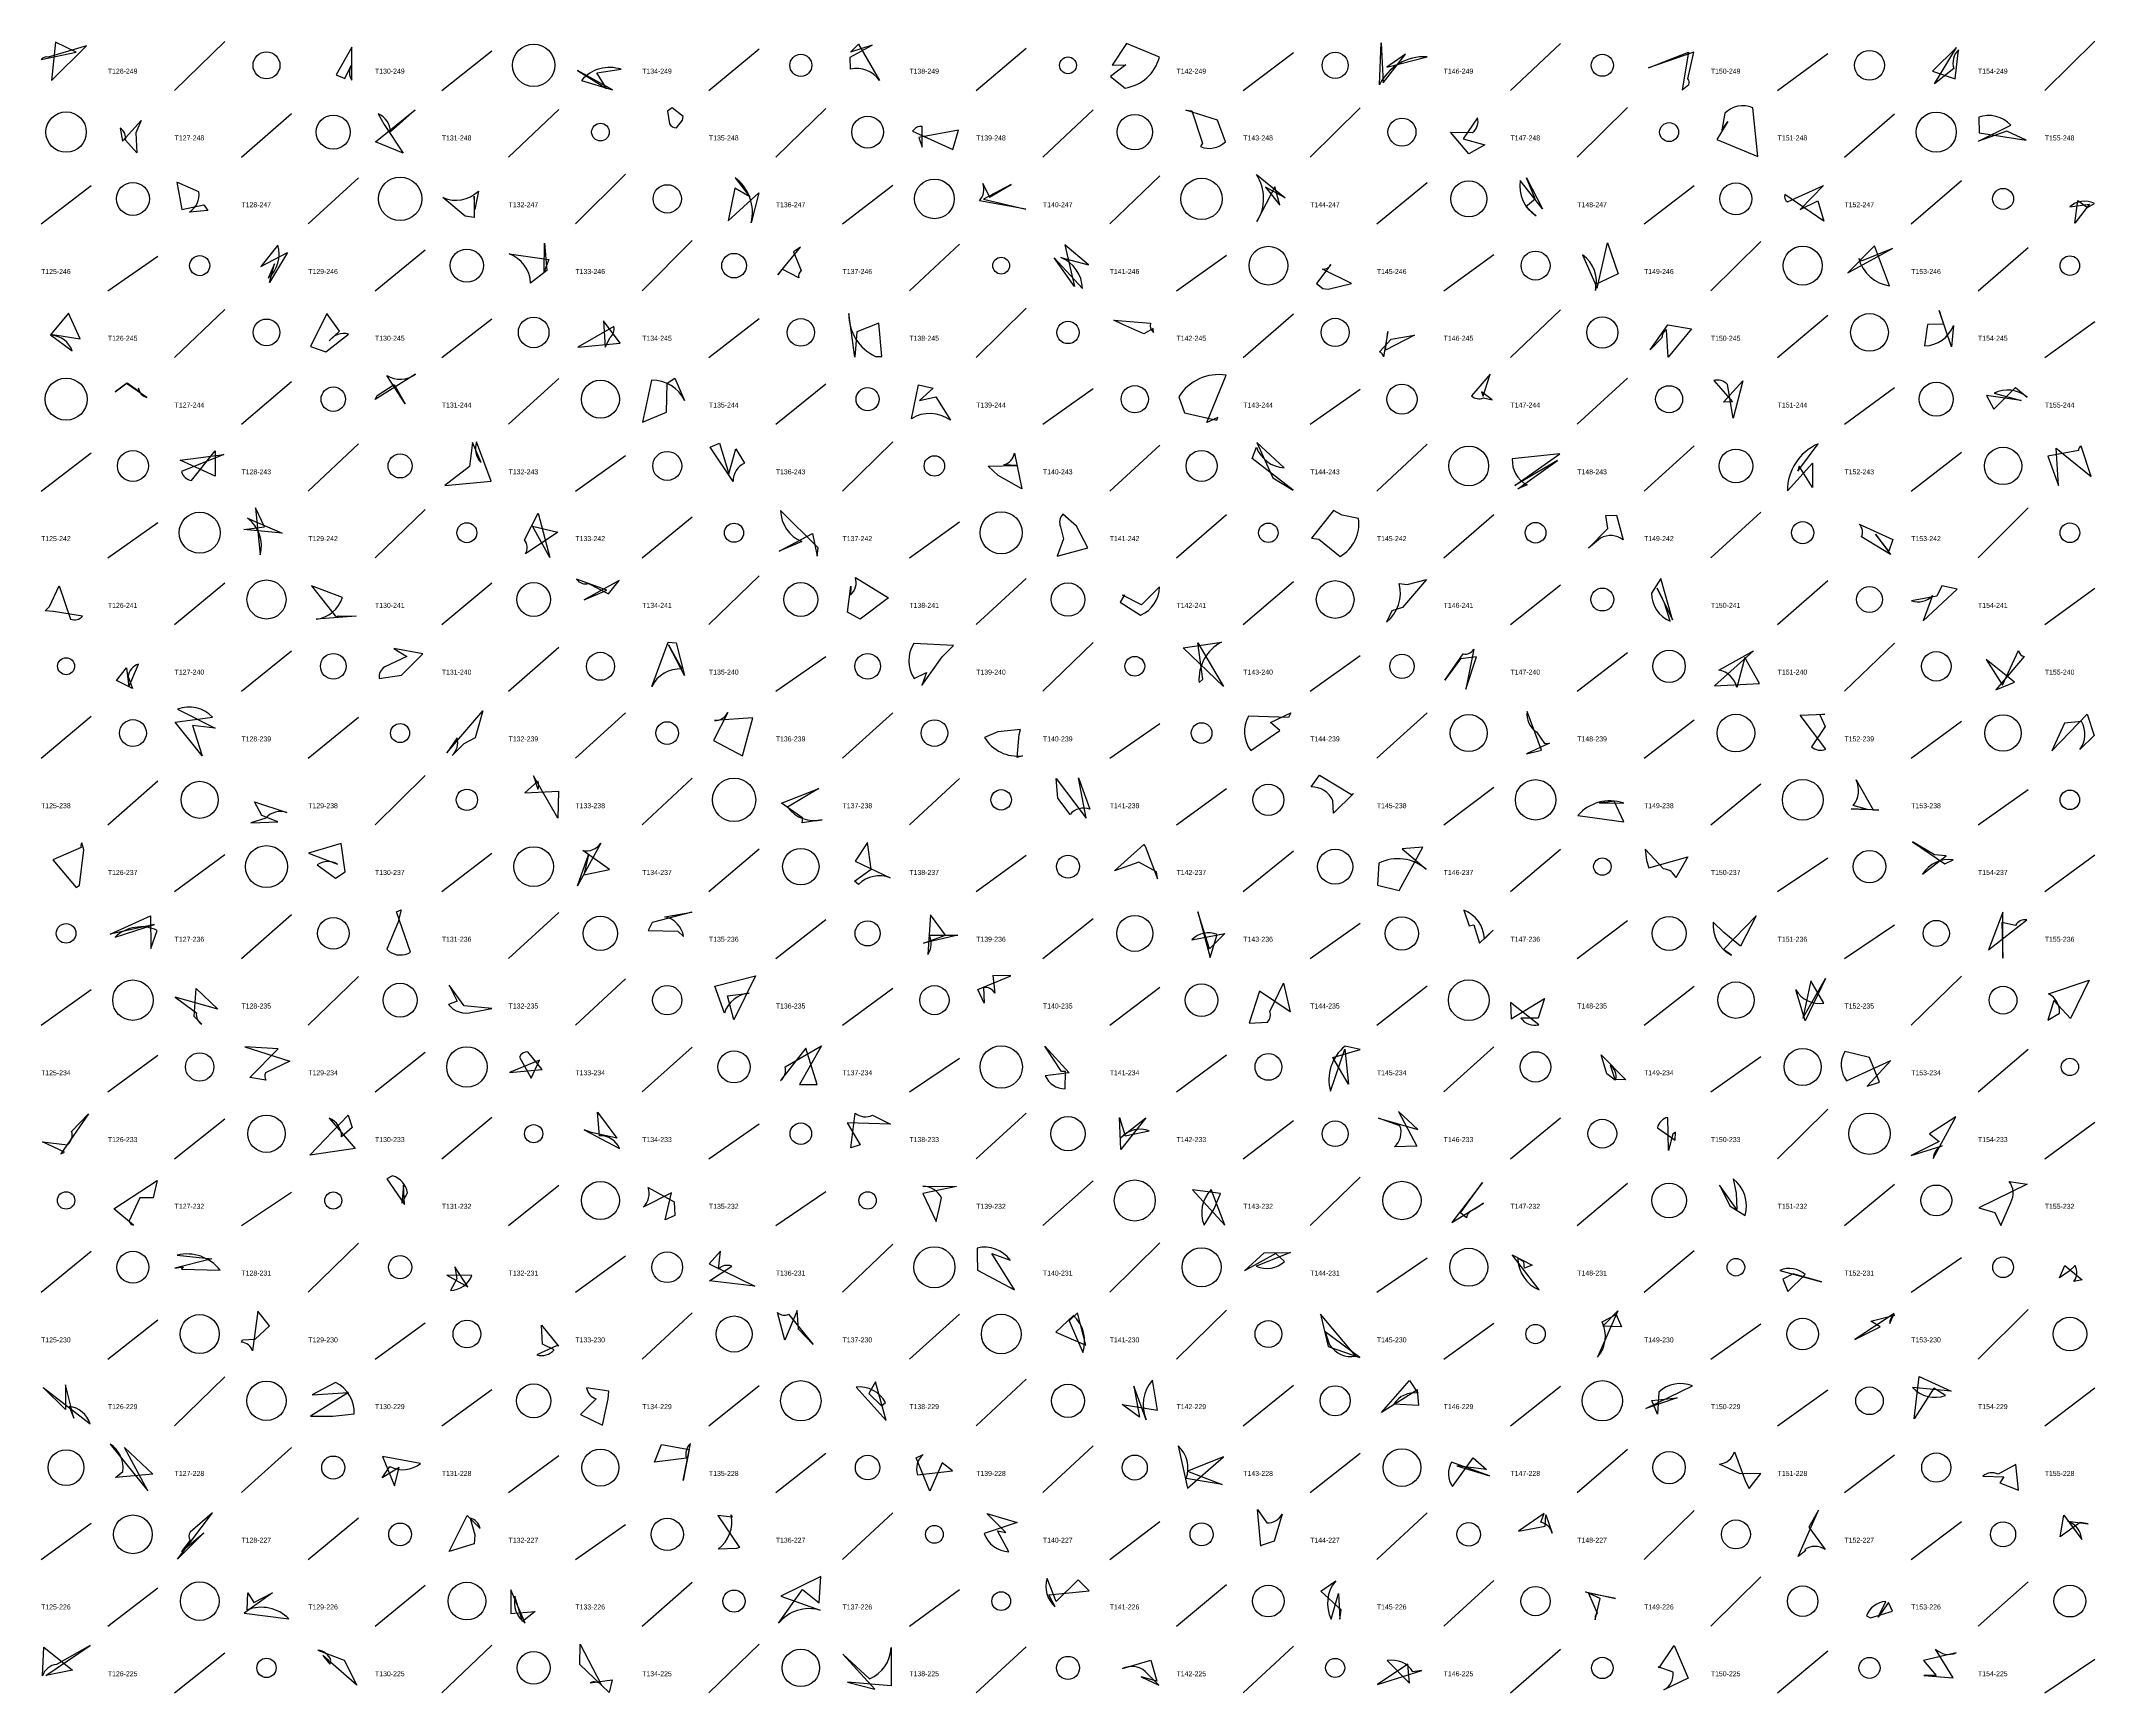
# Model space of a CAD drawing. Header units: millimetres. Extents: x -1 to 9990, y 0 to 15990.
# Drawn here: x 5000 to 6230, y 9000 to 9990 of the extents above; entities that cross this region are included whole.
import ezdxf

# ---------------------------------------------------------------- set-up
doc = ezdxf.new("R2010")
doc.units = ezdxf.units.MM
doc.layers.add('TEXT', color=3, linetype='Continuous')
doc.layers.add('WALL', color=1, linetype='Continuous')

msp = doc.modelspace()

# ---------------------------------------------------------------- linework, layer by layer
for points in [[(5006.2, 9965.9), (5027.3, 9986.6), (5004.2, 9979.9, 0.3), (5000.1, 9978.4), (5021.1, 9982.9), (5008.6, 9988.9)], [(5484.7, 9982.8), (5489.5, 9987.7), (5502.1, 9966, 0.3), (5484.8, 9972.7), (5484.6, 9979.9), (5497.7, 9987.1)], [(5649.7, 9975.3), (5640.4, 9968.4), (5649.2, 9961.4, 0.3), (5669.7, 9979.8), (5650, 9988), (5641.4, 9975.1)], [(5817.1, 9981.6), (5805.9, 9973.8), (5830, 9980.1, 0.3), (5801.5, 9963.3), (5802.5, 9988.4), (5803.8, 9964.6)], [(5176.7, 9969.3), (5181.9, 9967.2), (5185.7, 9974.8, 0.3), (5186.2, 9966.1), (5186.2, 9972), (5186.2, 9985.9)], [(5986.6, 9982.9), (5982.8, 9960.4), (5986.8, 9963.6, 0.3), (5986.3, 9966.9), (5989.8, 9982.9), (5962.7, 9973.4)], [(6132.8, 9971.4), (6146.4, 9967), (6148.3, 9984.2, 0.3), (6145.6, 9973), (6134, 9963.9), (6147.1, 9985.6)], [(5338.7, 9961.2), (5332.9, 9970.5), (5347.5, 9972.6, 0.3), (5323.6, 9966), (5342.2, 9960.3), (5321.3, 9971.9)], [(6003.5, 9930.5), (6028.2, 9920.3), (6025.1, 9949.6, 0.3), (6008.3, 9946.3), (6006.5, 9936.2), (6010.1, 9941.4)], [(5056.8, 9934.6), (5057.3, 9922.6), (5050.6, 9930.1, 0.3), (5047.4, 9937.3), (5048.7, 9929.6), (5059.9, 9942)], [(5200.3, 9929.2), (5224.1, 9948.4), (5209.3, 9935.1, 0.3), (5201.8, 9945.9), (5205.4, 9939.5), (5216.9, 9922.3)], [(5378, 9949.5), (5375.1, 9947.6), (5376.4, 9940, 0.3), (5380.5, 9937.6), (5384.1, 9942.1), (5384.5, 9944.4)], [(5525.6, 9931.8), (5527.7, 9925.9), (5527.7, 9938.4, 0.3), (5521.9, 9935.5), (5546, 9924.6), (5549.4, 9936.1)], [(5689.2, 9947.8), (5695.6, 9928.3), (5694.3, 9926.3, 0.3), (5709.3, 9929.2), (5704.5, 9942.2), (5685.6, 9948.2)], [(5855.1, 9922), (5844, 9934.9), (5857.3, 9934.8, 0.3), (5860.3, 9943.6), (5851.7, 9931), (5864.6, 9927.3)], [(6177.3, 9935.5), (6160.3, 9929.5), (6179.6, 9939.2, 0.3), (6160.4, 9943.9), (6160.6, 9934.5), (6188.8, 9930.1)], [(5097.5, 9891.5), (5099.9, 9888.1), (5088.8, 9887.1, 0.3), (5094.5, 9899.2), (5081.4, 9905), (5084.3, 9888.6)], [(5411.5, 9881.9), (5429.9, 9898.6), (5425.3, 9880.7, 0.3), (5415.6, 9907.7), (5424.4, 9896.2), (5415.4, 9901.5)], [(5564.3, 9894.8), (5589.7, 9888.9), (5561.9, 9893.9, 0.3), (5563.9, 9904.3), (5567.9, 9896), (5581, 9903.7)], [(5741.8, 9891.2), (5738.8, 9902.3), (5728.1, 9881.4, 0.3), (5727.8, 9909.5), (5745.1, 9895.7), (5733.3, 9902.1)], [(5889.5, 9907.7), (5899.2, 9889.1), (5885.8, 9906, 0.3), (5895.3, 9884.9), (5889.1, 9890.4), (5894.7, 9895.1)], [(6064, 9893.9), (6067.6, 9881.7), (6044.3, 9897.7, 0.3), (6045.8, 9893.2), (6067.4, 9903.1), (6053.4, 9888.6)], [(5259.3, 9883.9), (5253.9, 9884.6), (5240.6, 9895.8, 0.3), (5261.9, 9899.6), (5259.7, 9888.7), (5259.3, 9896.6)], [(6219.7, 9894), (6225.6, 9889.8), (6229.7, 9892.3, 0.3), (6214.9, 9890.2), (6226.7, 9891.9), (6217.9, 9880.4)], [(5136.8, 9844.9), (5139.8, 9856.1), (5135.9, 9847.4, 0.3), (5141.8, 9867.3), (5131.7, 9854.5), (5147.5, 9862.8)], [(5301.5, 9868.4), (5302.8, 9852.1), (5293.2, 9844.5, 0.3), (5280.3, 9862.1), (5304.1, 9858.7), (5301.3, 9851.5)], [(5454.9, 9866), (5450.6, 9863.2), (5455.1, 9852.1, 0.3), (5453.9, 9847.7), (5443.9, 9852.8), (5441.2, 9849.5)], [(5618.9, 9842.6), (5606.7, 9859.7), (5623.6, 9841.3, 0.3), (5610.8, 9859.9), (5627.2, 9855.4), (5613.1, 9867.4)], [(5944.5, 9850), (5931, 9843.7), (5930.9, 9840.2, 0.3), (5923.2, 9861.5), (5932, 9841.6), (5938, 9868.6)], [(6108.8, 9865.2), (6090.1, 9857.7), (6088.6, 9859.2, 0.3), (6107, 9842.9), (6098, 9866.8), (6082, 9850.7)], [(5770.8, 9841), (5784.8, 9844.4), (5767.5, 9852.9, 0.3), (5772.4, 9855.7), (5763.8, 9844.4), (5767.7, 9841.3)], [(6139.3, 9819.9), (6129.8, 9819.7), (6128, 9806.9, 0.3), (6145.4, 9819.2), (6144.1, 9806.3), (6136.7, 9828.1)], [(5016.4, 9826.6), (5005.6, 9813.6), (5018.6, 9804, 0.3), (5006.3, 9813.3), (5006.9, 9813.8), (5023.5, 9811.2)], [(5161.4, 9806.6), (5170.5, 9803.3), (5184.1, 9814, 0.3), (5172.6, 9810), (5178.7, 9815.8), (5171.2, 9826.4)], [(5336.9, 9822), (5337.8, 9806.1), (5340.8, 9812, 0.3), (5343, 9818.5), (5321.5, 9806.1), (5346.8, 9808.6)], [(5488.5, 9815.3), (5487.3, 9800.2), (5483.8, 9826.3, 0.3), (5499.8, 9800.6), (5503.6, 9800.6), (5501.7, 9820.5)], [(5647.9, 9819.7), (5642.5, 9822.3), (5664.4, 9820.6, 0.3), (5666.3, 9814.9), (5666, 9817.4), (5660.4, 9814.1)], [(5805.1, 9804.4), (5806.5, 9815.5), (5803.9, 9800.4, 0.3), (5801.5, 9803.4), (5808.5, 9811), (5822.6, 9813.3)], [(5988.3, 9817.2), (5974.4, 9800.2), (5973.5, 9816.6, 0.3), (5970.6, 9811.7), (5963.7, 9804.5), (5974.2, 9819.5)], [(5051.6, 9784.7), (5059.1, 9779.4), (5058.3, 9781.6, 0.3), (5063.3, 9776.1), (5051.1, 9784.4), (5044.3, 9779.4)], [(5211.4, 9783.8), (5218, 9772.2), (5207.1, 9789.2, 0.3), (5224.2, 9789.9), (5200, 9774.9), (5201.2, 9777.3)], [(5374.9, 9784.6), (5379.6, 9787.5), (5385.3, 9774.2, 0.3), (5365.6, 9786.4), (5360.2, 9761.2), (5374.5, 9767.2)], [(5526, 9774.2), (5535.8, 9776.5), (5544.6, 9762.5, 0.3), (5521.2, 9763.3), (5525.4, 9783.7), (5534.2, 9781.7)], [(5704.7, 9764.1), (5698.1, 9761), (5709.7, 9789.4, 0.3), (5681.3, 9776.4), (5684.7, 9766.8), (5704.2, 9762.4)], [(5863.6, 9776.8), (5867.8, 9789.9), (5856.6, 9777, 0.3), (5863.8, 9775.8), (5869.1, 9774.7), (5862.7, 9779.4)], [(6019.2, 9785.9), (6013.4, 9763.6), (6009.9, 9783.8, 0.3), (6001.7, 9786.1), (6013, 9773.5), (6007.5, 9773.3)], [(6169.5, 9769.1), (6182.4, 9782.1), (6189.4, 9776.2, 0.3), (6169.6, 9778.6), (6185.9, 9774.3), (6165.1, 9777.3)], [(5083.3, 9738.4), (5109.5, 9741.9), (5084.1, 9731.6, 0.3), (5090.1, 9726.3), (5104.2, 9744.1), (5104.3, 9728.8)], [(5241.8, 9723.2), (5269.5, 9725.9), (5260.8, 9749.4, 0.3), (5263.5, 9737.1), (5258.4, 9749), (5256.6, 9734.6)], [(5411.8, 9730.3), (5416.1, 9745.2), (5421.3, 9736.7, 0.3), (5414.4, 9725.7), (5400.7, 9746.2), (5406.2, 9748.6)], [(5567.2, 9734.8), (5584.6, 9735.3), (5576.5, 9735.6, 0.3), (5582.9, 9742.7), (5587.4, 9721.3), (5573.2, 9729.3)], [(5749.9, 9720.5), (5725.3, 9739.5), (5727.8, 9746.3, 0.3), (5744.4, 9733.9), (5728, 9749.1), (5737.6, 9727.8)], [(5882.6, 9723.3), (5909.6, 9742.3), (5881.1, 9739.2, 0.3), (5889.9, 9723.7), (5884.3, 9721.3), (5908.1, 9738.2)], [(6052.8, 9734.8), (6052.1, 9731.9), (6064.2, 9748.2, 0.3), (6045.8, 9720.1), (6060.9, 9736.7), (6060.8, 9722)], [(6206.8, 9745.6), (6227.7, 9728.7), (6221.7, 9746.9, 0.3), (6220.2, 9744.2), (6201.7, 9740.9), (6208.2, 9723.3)], [(5133.8, 9698.5), (5128.5, 9709.9), (5131.3, 9681.7, 0.3), (5123.6, 9703.8), (5144.4, 9694.7), (5121.5, 9696.9)], [(5294.3, 9699), (5309.5, 9695.4), (5290.2, 9682.3, 0.3), (5289.5, 9690.7), (5297.6, 9706.7), (5304.7, 9680.2)], [(5464.8, 9680.9), (5465.4, 9686), (5442.9, 9708.3, 0.3), (5455.6, 9689.8), (5442.1, 9684), (5462, 9694.6)], [(5626.8, 9685.9), (5620, 9699), (5612, 9706.1, 0.3), (5610.5, 9698.6), (5612.4, 9691.3), (5608.5, 9681)], [(5760.9, 9691.8), (5765.2, 9691.1), (5778, 9680.8, 0.3), (5789, 9703.5), (5779.2, 9705.5), (5774, 9708.4)], [(5937, 9705.4), (5943.4, 9705.6), (5947.5, 9690.8, 0.3), (5933.9, 9691.7), (5926.7, 9685.8), (5938.2, 9697.6)], [(6098.5, 9694.1), (6107.5, 9681.9), (6090.3, 9692.5, 0.3), (6088.9, 9700.2), (6108.9, 9690.9), (6106.6, 9684)], [(5482.9, 9647.4), (5485, 9663), (5484.7, 9657.7, 0.3), (5487.7, 9668.2), (5507.6, 9656), (5490.5, 9643.2)], [(5005.1, 9650.8), (5010.9, 9663.1), (5017.7, 9643.2, 0.3), (5024.9, 9645), (5007.4, 9647.9), (5002.4, 9648.3)], [(5178, 9645.3), (5188.7, 9645.1), (5164.7, 9643.2, 0.3), (5180.5, 9656.3), (5162, 9663.1), (5176.9, 9644.3)], [(5325.2, 9654.8), (5338.8, 9660.6), (5320.7, 9667.1, 0.3), (5327.8, 9664.5), (5339.8, 9658.5), (5346.2, 9666.4)], [(5648.9, 9657.9), (5646.2, 9653.4), (5658.5, 9645.7, 0.3), (5669.8, 9662.6), (5659.1, 9651.8), (5647.6, 9657.6)], [(5815.4, 9650.2), (5808.9, 9648.3), (5805.7, 9641.5, 0.3), (5813.4, 9664.5), (5818.1, 9663.9), (5829.6, 9667)], [(5977.1, 9642.8), (5970.1, 9667.5), (5964.4, 9658.9, 0.3), (5975.6, 9642), (5972.3, 9652.9), (5967.9, 9661.8)], [(6138.4, 9663.2), (6135.4, 9657.1), (6120.2, 9654.2, 0.3), (6132.8, 9657.5), (6127.1, 9642.2), (6147.5, 9661.2)], [(5211.2, 9625.7), (5219, 9620.9), (5205.8, 9614.6, 0.3), (5202.5, 9607.7), (5215.9, 9609.6), (5228.6, 9622.4)], [(5385.3, 9609.5), (5375.7, 9627.8), (5383.7, 9613.4, 0.3), (5365.7, 9602.8), (5375.6, 9629.5), (5380.3, 9629.1)], [(5539.6, 9620.7), (5546.4, 9627.5), (5522.7, 9628.6, 0.3), (5522.8, 9607.7), (5530.3, 9611.2), (5527.5, 9603.5)], [(5708.1, 9602.9), (5684, 9626), (5707, 9629.5, 0.3), (5693.5, 9605.2), (5695.8, 9607.3), (5692.8, 9629.1)], [(5850.1, 9619.5), (5840.6, 9606.7), (5851.7, 9622.4, 0.3), (5858.1, 9625.2), (5853.3, 9601.2), (5859.7, 9620.6)], [(6029.1, 9604.6), (6020.3, 9620.2), (6015.6, 9602.3, 0.3), (6004.7, 9612.7), (6025.5, 9624.3), (6002.1, 9603.3)], [(6164.9, 9619.1), (6174.7, 9603.6), (6184.3, 9624.4, 0.3), (6187.6, 9620.8), (6170.6, 9600.8), (6181.8, 9605.4)], [(5051.1, 9614), (5052.5, 9602.6), (5058.4, 9616.3, 0.3), (5052.2, 9608.8), (5054.7, 9601.6), (5045.1, 9606.5)], [(5096.5, 9561.4), (5080.4, 9581.6), (5102.6, 9584.5, 0.3), (5081.8, 9589.4), (5104.3, 9578), (5090.7, 9579.5)], [(5260, 9572.2), (5253.1, 9568.5), (5246.1, 9561.6, 0.3), (5249.1, 9572.1), (5242.9, 9563.1), (5264.6, 9588.4)], [(5425, 9579.8), (5426.2, 9584.1), (5403.2, 9582.5, 0.3), (5411.2, 9587.3), (5402.6, 9570.5), (5420, 9561.3)], [(5748.5, 9587.2), (5747, 9584.3), (5723.1, 9585.1, 0.3), (5724.5, 9564.5), (5741.8, 9576.5), (5736.3, 9581.4)], [(5889.6, 9562.6), (5898.5, 9564.7), (5890, 9588, 0.3), (5895.5, 9575.7), (5900.3, 9568.8), (5903.4, 9569)], [(6065.2, 9585.9), (6068.4, 9579), (6060.2, 9566.8, 0.3), (6068.8, 9565.4), (6053.5, 9585.7), (6068.3, 9586.4)], [(6225.4, 9586.3), (6229.5, 9573.6), (6221, 9565.1, 0.3), (6221.9, 9582), (6211.8, 9581), (6204.1, 9564.3)], [(5586.6, 9577.2), (5572.9, 9575.8), (5565, 9572.4, 0.3), (5587.8, 9561.4), (5584.6, 9560.4), (5585.8, 9574.2)], [(5309.5, 9524.1), (5294.9, 9549.4), (5297.4, 9541.3, 0.3), (5297.4, 9546.2), (5289.7, 9539.1), (5309.8, 9540.1)], [(5625.9, 9524), (5621.2, 9548.1), (5628, 9529.5, 0.3), (5616.2, 9526.3), (5609, 9536), (5608, 9547.7)], [(5786, 9538.8), (5774, 9527.1), (5773.6, 9534.7, 0.3), (5760.7, 9542.7), (5765.6, 9549.8), (5784.8, 9538.1)], [(6084.1, 9529.7), (6093.8, 9529.3), (6085.2, 9531.6, 0.3), (6087, 9547), (6097.1, 9529), (6100.5, 9528.8)], [(5132.3, 9525.7), (5127.9, 9533.8), (5147.2, 9527.4, 0.3), (5134.6, 9524.1), (5125.7, 9521.3), (5141.7, 9521.8)], [(5443.4, 9533.1), (5465.7, 9541.8), (5447, 9530.6, 0.3), (5467.8, 9523.1), (5455.8, 9521.2), (5456.2, 9524.1)], [(5938.3, 9533.7), (5933.2, 9533.3), (5947.8, 9533.1, 0.3), (5920.3, 9525.7), (5947.9, 9521.8), (5942, 9534.2)], [(5023.1, 9483.9), (5025.7, 9505), (5024.4, 9509.3, 0.3), (5024, 9506.4), (5007.1, 9499), (5021, 9482.5)], [(5179.7, 9508.9), (5160.2, 9503.1), (5177.6, 9496.5, 0.3), (5165.4, 9496), (5176.4, 9488), (5182.2, 9491.9)], [(5325, 9490), (5340.5, 9493.3), (5324.4, 9504.6, 0.3), (5335.3, 9509.1), (5321.3, 9483.5), (5327.9, 9502)], [(5494.9, 9509.4), (5487.6, 9498.3), (5508.5, 9488.3, 0.3), (5489.6, 9484.3), (5487.2, 9486.2), (5497.1, 9493.5)], [(5657.5, 9497.7), (5642.9, 9492.5), (5660.5, 9508.3, 0.3), (5661.3, 9507.2), (5668.6, 9487.7), (5668.1, 9491.9)], [(6120.8, 9509.9), (6140.1, 9496.6), (6145.2, 9499, 0.3), (6126.7, 9490.4), (6141, 9501.5), (6134, 9502.1)], [(5827.6, 9506.7), (5815.2, 9505.6), (5829.5, 9493.4, 0.3), (5801.1, 9497.1), (5800.4, 9483.9), (5813.3, 9480.6)], [(5962.8, 9494.2), (5986.2, 9500.9), (5979.1, 9488.2, 0.3), (5971.6, 9493.6), (5960.6, 9505.4), (5961.5, 9498.7)], [(5065.5, 9465.6), (5065.8, 9445.9), (5069.6, 9456.8, 0.3), (5044.3, 9452.8), (5067.9, 9460.3), (5041.4, 9454.6)], [(5213.6, 9461.3), (5207, 9445.6), (5208.4, 9444.2, 0.3), (5221.3, 9443.8), (5212.8, 9467.9), (5215.7, 9469.1)], [(5363.6, 9456.8), (5381.3, 9456.4), (5384.8, 9453.2, 0.3), (5373.5, 9465), (5389.8, 9467.8), (5366, 9461.5)], [(5541.7, 9453.9), (5532.7, 9466.1), (5531, 9442.4, 0.3), (5531.8, 9454), (5549, 9454), (5528.5, 9449.2)], [(5692.8, 9467.9), (5700.2, 9440.5), (5704.3, 9454.3, 0.3), (5689.2, 9451.2), (5709, 9455), (5699.8, 9445.8)], [(5861.5, 9449.2), (5869.6, 9456.9), (5864.4, 9451.8, 0.3), (5852, 9468.9), (5855.2, 9459.6), (5858.1, 9460.1)], [(6017.8, 9447.3), (6007.8, 9455.5), (6001.3, 9461.7, 0.3), (6012.3, 9441.9), (6007.6, 9445.4), (6027.1, 9465.5)], [(6174.9, 9467.7), (6166.3, 9445.2), (6189.2, 9463.1, 0.3), (6182.4, 9459.8), (6174.3, 9461.6), (6174.8, 9440.2)], [(5105.8, 9409.6), (5080.3, 9416.7), (5093, 9407.5, 0.3), (5096.2, 9400.6), (5091.6, 9405.2), (5092.8, 9422)], [(5244.4, 9423.9), (5249.2, 9414.4), (5243.9, 9412.4, 0.3), (5258.4, 9407.8), (5269.9, 9410), (5253.3, 9411.6)], [(5414.8, 9403.3), (5411, 9417.6), (5424, 9419.2, 0.3), (5409.2, 9407.3), (5403.5, 9423.3), (5427.8, 9429.6)], [(5580.8, 9429.5), (5569.9, 9429.7), (5571.2, 9419.2, 0.3), (5564.3, 9422.6), (5564.7, 9413.1), (5561.1, 9421.4)], [(5729.7, 9420.3), (5723.4, 9401.3), (5734.5, 9401.9, 0.3), (5735.8, 9408.3), (5744.1, 9425.2), (5748, 9408)], [(6068.6, 9428), (6056.5, 9402.6), (6050.8, 9421.2, 0.3), (6067.6, 9413.1), (6059.9, 9426.5), (6055.1, 9404.3)], [(6205.4, 9414.7), (6201.7, 9403.1), (6208.8, 9407.2, 0.3), (6202.2, 9418.8), (6226.5, 9426.9), (6215.3, 9404)], [(5900.4, 9415.9), (5896.6, 9404.3), (5886.1, 9404.3, 0.3), (5897, 9400.3), (5880.1, 9413.6), (5880.5, 9403.8)], [(5122.1, 9387.1), (5148.9, 9378.4), (5134.5, 9371.4, 0.3), (5134.7, 9367), (5125, 9368.7), (5141.9, 9385.9)], [(5464.8, 9364.5), (5458, 9386.2), (5442.9, 9366.8, 0.3), (5445.6, 9375), (5467.3, 9387.6), (5454.3, 9364.4)], [(5601.1, 9387.4), (5615.6, 9371.5), (5601.4, 9369.7, 0.3), (5613.3, 9361.9), (5613.6, 9372.2), (5611.2, 9372.2)], [(5773.6, 9380.6), (5789.9, 9385.5), (5780.9, 9387.4, 0.3), (5772.2, 9360.4), (5780.7, 9385.6), (5783, 9364.6)], [(5280.5, 9371.6), (5300, 9373.5), (5291.6, 9384, 0.3), (5286.5, 9380.8), (5293.5, 9368.3), (5298.5, 9379.1)], [(5934.3, 9382.3), (5949.1, 9367.2), (5943.1, 9367.5, 0.3), (5939.7, 9376.1), (5942.7, 9367), (5937.7, 9370.9)], [(6100.9, 9365.8), (6095, 9380.7), (6080.2, 9384.3, 0.3), (6081.3, 9366.6), (6107.7, 9378.8), (6093.6, 9363.4)], [(5812.9, 9348.4), (5824, 9327.6), (5810.5, 9327.1, 0.3), (5813.8, 9339.8), (5801, 9344.3), (5824.6, 9337.5)], [(5014, 9323.9), (5000.8, 9330.2), (5015.9, 9328.4, 0.3), (5018.3, 9336.4), (5028.4, 9346.9), (5011.9, 9323)], [(5184, 9346.2), (5186.4, 9338.8), (5180, 9333.2, 0.3), (5172.5, 9344.3), (5188.1, 9326.1), (5160.9, 9322.1)], [(5329.7, 9335.8), (5325.3, 9337.3), (5346.5, 9326.2, 0.3), (5334.5, 9333.8), (5333.2, 9347.9), (5344.8, 9332.4)], [(5490.5, 9328.3), (5485, 9326.6), (5487.6, 9347.3, 0.3), (5497.9, 9346.1), (5508.6, 9340.7), (5482.7, 9341.5)], [(5645.8, 9344.8), (5649.3, 9333.7), (5663.6, 9336.7, 0.3), (5646.7, 9332.7), (5661.6, 9344.6), (5646.6, 9325.5)], [(5977.2, 9334.7), (5974.6, 9325), (5974.2, 9344.8, 0.3), (5968, 9338.5), (5978.6, 9331.1), (5978.8, 9336)], [(6136.7, 9330.4), (6120, 9322), (6138.5, 9327.7, 0.3), (6133.1, 9320.2), (6146.7, 9345.1), (6131, 9334.9)], [(5067.2, 9296.6), (5059.2, 9296.6), (5052.7, 9282.9, 0.3), (5055.4, 9280.2), (5043.5, 9290), (5069.6, 9307)], [(5217.1, 9304.1), (5216, 9293.4), (5219.4, 9299.6, 0.3), (5210.5, 9309.7), (5207.1, 9307.9), (5217.6, 9292.5)], [(5373.7, 9283.4), (5377.6, 9299.6), (5360.6, 9290.9, 0.3), (5363.5, 9302.8), (5379.2, 9294.1), (5379.5, 9286.1)], [(5536.1, 9282.4), (5537.8, 9290), (5539.2, 9296.5, 0.3), (5528.1, 9303.5), (5548.2, 9303.4), (5528, 9299.1)], [(5689.5, 9301.3), (5709, 9280.2), (5700.7, 9301.5, 0.3), (5696.5, 9280.2), (5702.5, 9290), (5706.4, 9299.2)], [(5844.9, 9281.9), (5863.9, 9293.3), (5858.6, 9289.7, 0.3), (5853.6, 9284.6), (5850.1, 9287.6), (5863.3, 9305.8)], [(6005.1, 9304.1), (6011.6, 9291.5), (6020.6, 9286, 0.3), (6013.3, 9308), (6015.1, 9299.3), (6015.5, 9289.5)], [(6170, 9287.8), (6173.6, 9280), (6179.6, 9293.8, 0.3), (6178.6, 9306.4), (6189.5, 9304.7), (6160.5, 9290.5)], [(5085.1, 9255.3), (5084, 9253.9), (5107.2, 9253.2, 0.3), (5081.5, 9262.2), (5102.2, 9260), (5080.1, 9254.4)], [(5427.5, 9243.7), (5400.4, 9246.9), (5413.6, 9255.7, 0.3), (5405.6, 9253.8), (5406.8, 9264.6), (5400.2, 9257)], [(5583, 9241.5), (5569.3, 9263.2), (5580.4, 9259.2, 0.3), (5560.6, 9266.5), (5560.6, 9262.5), (5560.8, 9253.2)], [(5732.4, 9263.7), (5748.3, 9263.9), (5727.7, 9255.7, 0.3), (5744.7, 9258.5), (5739.5, 9263.2), (5720.8, 9252.9)], [(5888.4, 9254.5), (5887.9, 9258.2), (5884.4, 9260.4, 0.3), (5897.1, 9241.4), (5881, 9262.4), (5892.9, 9256.3)], [(5247.8, 9255.2), (5249, 9248.1), (5245.1, 9241.1, 0.3), (5258, 9250.1), (5242.9, 9250.3), (5255.6, 9243.2)], [(6043.1, 9247.9), (6046.1, 9240.5), (6056.5, 9250.6, 0.3), (6041.3, 9253.1), (6066.2, 9246.3), (6049.2, 9251)], [(6211.9, 9256.1), (6222.4, 9247.4), (6217.4, 9246.5, 0.3), (6218.1, 9256.1), (6214.6, 9252.6), (6208.8, 9248.7)], [(5136.8, 9219.9), (5129.9, 9228.7), (5126.6, 9204.9, 0.3), (5120.1, 9210.1), (5120.7, 9211.6), (5128.2, 9212)], [(5452.8, 9229), (5445.4, 9211.3), (5441.1, 9227.9, 0.3), (5447.6, 9226.8), (5462.3, 9208.8), (5453.7, 9218)], [(5620.7, 9227.7), (5615.6, 9223), (5623.8, 9203.9, 0.3), (5618.2, 9226.1), (5607.7, 9216.1), (5625.6, 9208.4)], [(5789.8, 9201), (5769, 9216.4), (5771.7, 9208.5, 0.3), (5787.3, 9201.7), (5766.2, 9226.8), (5770.9, 9207.5)], [(5935.3, 9219.8), (5944.2, 9228.8), (5932.2, 9201.2, 0.3), (5934.8, 9222.4), (5943.3, 9226.7), (5946.5, 9219.3)], [(6101.3, 9219.3), (6095.7, 9222.7), (6109.9, 9226.3, 0.3), (6107.1, 9221.3), (6109.8, 9227.3), (6086.3, 9211.8)], [(5309.8, 9207.7), (5308.6, 9207.9), (5296.8, 9202.5, 0.3), (5307.2, 9205.6), (5300.2, 9208.9), (5299.7, 9220.3)], [(6124.8, 9189.6), (6144, 9180.7), (6120.8, 9183, 0.3), (6140.5, 9178.2), (6133.6, 9182.6), (6121.7, 9164.2)], [(5014.6, 9169.8), (5001.3, 9182.9), (5029.3, 9161.2, 0.3), (5016.8, 9171.6), (5019.6, 9164.5), (5014.7, 9184.6)], [(5161.3, 9165.7), (5174.7, 9165.8), (5187.6, 9167.1, 0.3), (5176.3, 9186), (5162.4, 9178.5), (5184.2, 9180)], [(5339.7, 9176.1), (5340, 9180.8), (5326.7, 9182.7, 0.3), (5332.5, 9176.2), (5323, 9166.7), (5336.2, 9160.5)], [(5495.8, 9179.3), (5503.4, 9171.9), (5505.7, 9174, 0.3), (5488.1, 9183.2), (5506.2, 9163.2), (5499.7, 9186.4)], [(5647.4, 9172.8), (5668.6, 9169.3), (5665.7, 9187.4, 0.3), (5661.9, 9163.5), (5654.5, 9183.8), (5657.9, 9165.1)], [(5802.7, 9168), (5819.5, 9187.1), (5824.6, 9179.5, 0.3), (5810.2, 9173.1), (5825.1, 9172.3), (5824.3, 9181.5)], [(5979.9, 9176.8), (5961.1, 9170.3), (5988.9, 9183.9, 0.3), (5968.9, 9180.2), (5968.1, 9167), (5964.7, 9175.1)], [(5066.9, 9131), (5044.6, 9129), (5048.9, 9132.6, 0.3), (5041.3, 9149.1), (5064, 9121), (5049.9, 9147.1)], [(5214.5, 9135), (5204.2, 9128.9), (5208.9, 9135.6, 0.3), (5227.2, 9137.5), (5204.4, 9141.7), (5211.6, 9124)], [(5388.2, 9145.9), (5384.5, 9127.2), (5389, 9149.5, 0.3), (5386.5, 9140.7), (5367.3, 9138.2), (5371.5, 9148.9)], [(5532.2, 9120.8), (5524, 9140.8), (5528.3, 9142.8, 0.3), (5524.8, 9130.6), (5545.9, 9133), (5539.6, 9137.8)], [(5686.5, 9132.9), (5707.4, 9124.8), (5685.8, 9128.4, 0.3), (5681, 9148.1), (5686.5, 9122.6), (5708.1, 9141.5)], [(5847.8, 9136.1), (5867.5, 9130.1), (5844.7, 9138.3, 0.3), (5845.3, 9123.6), (5857.7, 9140.8), (5865.7, 9133.9)], [(6030, 9131.5), (6017.6, 9131.2), (6005.2, 9137.1, 0.3), (6014.2, 9144.4), (6020.8, 9126.6), (6023, 9122.5)], [(6184.3, 9121.4), (6182.7, 9136.9), (6172.1, 9131, 0.3), (6162.8, 9129.8), (6175.5, 9129.5), (6173.1, 9125.9)], [(5081.8, 9080.2), (5102.7, 9107.8), (5089.2, 9096.4, 0.3), (5089.3, 9091.5), (5084.1, 9084.8), (5097.5, 9096)], [(5244.4, 9084.7), (5255.1, 9106.3), (5262.9, 9098.6, 0.3), (5257, 9104.6), (5259.8, 9094.7), (5259.4, 9089.4)], [(5418.3, 9087.1), (5416.5, 9086.5), (5405.4, 9086.2, 0.3), (5413.2, 9106.7), (5413.9, 9105.3), (5405.2, 9106.3)], [(5566.4, 9107.5), (5584.6, 9102), (5564.7, 9095.6, 0.3), (5579.6, 9084.5), (5572.7, 9097.1), (5577.8, 9096.1)], [(5730.4, 9088), (5728.4, 9109.9), (5734, 9101.9, 0.3), (5743.2, 9107), (5738.4, 9091), (5730.6, 9088.3)], [(5900.8, 9099.8), (5901.1, 9106.7), (5905, 9095.7, 0.3), (5898.2, 9102.2), (5900.1, 9107.4), (5884.7, 9096.9)], [(6064.4, 9109.4), (6058.7, 9099.3), (6068.4, 9086, 0.3), (6056.3, 9085.9), (6056.9, 9085.3), (6052.3, 9081.7)], [(6209.1, 9093.6), (6211.4, 9106.4), (6222.1, 9091.9, 0.3), (6213.7, 9102.9), (6226, 9101.2), (6221.1, 9102.1)], [(5467, 9069.8), (5443, 9057.9), (5466.5, 9049.6, 0.3), (5441.6, 9041.7), (5456, 9061.9), (5465.9, 9054)], [(5621, 9067.8), (5608, 9054.8), (5602.5, 9068.6, 0.3), (5607.4, 9051.5), (5603.5, 9058.8), (5627.7, 9061.1)], [(5778.5, 9049.7), (5766.4, 9060.9), (5775.3, 9067.2, 0.3), (5772.7, 9044.1), (5777, 9059.5), (5777.7, 9044.1)], [(5138.6, 9059.9), (5121.6, 9047.8), (5148.4, 9044.4, 0.3), (5123.4, 9049.7), (5123.8, 9060), (5127.4, 9054.2)], [(5295.9, 9048.8), (5288.4, 9042.7), (5283.8, 9058, 0.3), (5289.9, 9041.8), (5281.4, 9061.8), (5281.4, 9047.5)], [(5942.8, 9056.5), (5926.8, 9059.8), (5931.9, 9047.7, 0.3), (5930.8, 9043.7), (5933.8, 9056.6), (5925, 9060.5)], [(6106.3, 9054.1), (6100.2, 9045.4), (6104.8, 9054.8, 0.3), (6093.2, 9046.2), (6095.5, 9045), (6108.7, 9048.9)], [(5002.8, 9010.4), (5029.3, 9028.5), (5009.2, 9017.1, 0.3), (5000.9, 9010.2), (5001.7, 9027.5), (5018.8, 9013.7)], [(5322.6, 9017.1), (5322.9, 9029.3), (5335.4, 9005, 0.3), (5328.9, 9006.1), (5342.1, 9007.9), (5340.3, 9000.2)], [(5978.1, 9028.5), (5986.4, 9008.9), (5971.8, 9001.8, 0.3), (5977.4, 9012.4), (5968.5, 9015.7), (5969, 9015)], [(5168.8, 9022.4), (5173, 9017.3), (5173.6, 9019.5, 0.3), (5165.8, 9025.6), (5181.6, 9019.6), (5189.1, 9004.6)], [(5499.4, 9002.2), (5480.1, 9023.3), (5496.1, 9008.5, 0.3), (5509, 9027.2), (5509, 9004.3), (5482.9, 9006.5)], [(5658.8, 9009.7), (5669.4, 9004.6), (5661.3, 9012.9, 0.3), (5647.6, 9014.6), (5664.6, 9019.6), (5668.2, 9007)], [(5800.3, 9005.1), (5827, 9013.4), (5821.6, 9012.7, 0.3), (5806.2, 9019.4), (5819.6, 9005.8), (5818.5, 9017.3)], [(6127.6, 9010.5), (6145.1, 9009.1), (6134.5, 9026.3, 0.3), (6147, 9024), (6127.4, 9019.5), (6134.9, 9010.4)]]:
    msp.add_lwpolyline(points, format="xyb", close=True)
for centre, radius in [((5295, 9975), 12.7), ((5135, 9975), 8.05), ((5455, 9975), 6.62), ((5615, 9975), 5.02), ((5775, 9975), 7.83), ((5935, 9975), 6.59), ((6095, 9975), 8.96), ((5015, 9935), 12.1), ((5175, 9935), 10.2), ((5335, 9935), 5.27), ((5495, 9935), 9.53), ((5655, 9935), 10.6), ((5815, 9935), 8.39), ((5975, 9935), 5.68), ((6135, 9935), 12), ((5055, 9895), 9.87), ((5215, 9895), 13), ((5375, 9895), 8.49), ((5535, 9895), 11.9), ((5695, 9895), 12.4), ((5855, 9895), 10.8), ((6015, 9895), 9.57), ((6175, 9895), 6.27), ((5255, 9855), 9.95), ((5735, 9855), 11.6), ((6055, 9855), 11.7), ((5095, 9855), 6.02), ((5415, 9855), 7.37), ((5575, 9855), 5.02), ((5895, 9855), 8.66), ((6215, 9855), 5.86), ((5135, 9815), 8.02), ((5295, 9815), 9.18), ((5455, 9815), 8.25), ((5615, 9815), 6.71), ((5775, 9815), 8.45), ((5935, 9815), 9.36), ((6095, 9815), 11.3), ((5015, 9775), 12.6), ((5175, 9775), 7.31), ((5335, 9775), 11.4), ((5495, 9775), 6.92), ((5655, 9775), 8.14), ((5815, 9775), 9.01), ((5975, 9775), 8.09), ((6135, 9775), 10.2), ((5055, 9735), 9.28), ((5215, 9735), 7.2), ((5375, 9735), 8.68), ((5695, 9735), 9.3), ((5855, 9735), 11.9), ((6015, 9735), 10.1), ((6175, 9735), 11.2), ((5535, 9735), 6.13), ((5095, 9695), 12.3), ((5575, 9695), 12.6), ((5255, 9695), 5.96), ((5415, 9695), 5.74), ((5735, 9695), 5.82), ((5895, 9695), 6.19), ((6055, 9695), 6.64), ((6215, 9695), 5.88), ((5135, 9655), 11.7), ((5295, 9655), 10.1), ((5455, 9655), 10.1), ((5615, 9655), 10), ((5775, 9655), 11.3), ((5935, 9655), 6.86), ((6095, 9655), 7.72), ((5015, 9615), 5.07), ((5175, 9615), 7.69), ((5335, 9615), 8.39), ((5495, 9615), 7.67), ((5655, 9615), 5.92), ((5815, 9615), 7.26), ((5975, 9615), 9.69), ((6135, 9615), 8.83), ((5055, 9575), 8.04), ((5375, 9575), 6.77), ((5535, 9575), 7.96), ((5855, 9575), 11.1), ((6015, 9575), 11.3), ((6175, 9575), 10.9), ((5215, 9575), 5.7), ((5695, 9575), 6.17), ((5095, 9535), 11.1), ((5415, 9535), 13), ((5895, 9535), 12.1), ((6055, 9535), 12.2), ((5255, 9535), 6.39), ((5575, 9535), 6.14), ((5735, 9535), 9.31), ((6215, 9535), 5.86), ((5135, 9495), 12.6), ((5295, 9495), 11.9), ((5455, 9495), 10.9), ((5615, 9495), 6.89), ((5775, 9495), 10.5), ((5935, 9495), 5.2), ((6095, 9495), 9.73), ((5015, 9455), 5.87), ((5175, 9455), 9.44), ((5335, 9455), 10.3), ((5495, 9455), 7.54), ((5655, 9455), 10.8), ((5815, 9455), 9.96), ((5975, 9455), 10.2), ((6135, 9455), 7.81), ((5055, 9415), 12.1), ((5215, 9415), 10.2), ((5375, 9415), 8.8), ((5535, 9415), 8.74), ((5695, 9415), 9.8), ((5855, 9415), 12.2), ((6015, 9415), 10.9), ((6175, 9415), 8.33), ((5255, 9375), 12.1), ((5575, 9375), 12.7), ((6055, 9375), 11.1), ((5095, 9375), 8.5), ((5415, 9375), 9.61), ((5735, 9375), 8.01), ((5895, 9375), 9.13), ((6215, 9375), 5.18), ((5135, 9335), 11.2), ((5295, 9335), 5.43), ((5455, 9335), 6.45), ((5615, 9335), 10.3), ((5775, 9335), 7.71), ((5935, 9335), 8.63), ((6095, 9335), 12.4), ((5015, 9295), 5.21), ((5175, 9295), 5.12), ((5335, 9295), 11.4), ((5495, 9295), 5.21), ((5655, 9295), 12.3), ((5815, 9295), 11.5), ((5975, 9295), 10.4), ((6135, 9295), 9.26), ((5055, 9255), 9.56), ((5215, 9255), 6.96), ((5375, 9255), 9.22), ((5535, 9255), 12.3), ((5695, 9255), 11.7), ((5855, 9255), 11.4), ((6015, 9255), 5.25), ((6175, 9255), 6.21), ((5095, 9215), 11.7), ((5415, 9215), 10.8), ((5575, 9215), 11.9), ((6215, 9215), 10.1), ((5255, 9215), 8.3), ((5735, 9215), 8.01), ((5895, 9215), 5.8), ((6055, 9215), 9.46), ((5135, 9175), 11.8), ((5295, 9175), 10.2), ((5455, 9175), 12.1), ((5615, 9175), 9.94), ((5775, 9175), 9.02), ((5935, 9175), 12.1), ((6095, 9175), 8.28), ((5015, 9135), 10.7), ((5175, 9135), 6.92), ((5335, 9135), 11.1), ((5495, 9135), 7.36), ((5655, 9135), 7.51), ((5815, 9135), 11.3), ((5975, 9135), 9.68), ((6135, 9135), 8.75), ((5055, 9095), 11.6), ((5375, 9095), 9.64), ((5855, 9095), 7.05), ((6015, 9095), 8.67), ((6175, 9095), 7.53), ((5215, 9095), 6.79), ((5535, 9095), 5.34), ((5695, 9095), 6.91), ((5095, 9055), 11.6), ((5255, 9055), 11.3), ((5415, 9055), 6.64), ((5575, 9055), 5.59), ((5735, 9055), 9.48), ((5895, 9055), 8.78), ((6055, 9055), 9.14), ((6215, 9055), 9.51), ((5135, 9015), 5.79), ((5295, 9015), 9.81), ((5455, 9015), 11.2), ((5615, 9015), 6.92), ((5775, 9015), 5.72), ((5935, 9015), 6.42), ((6095, 9015), 6.29)]:
    msp.add_circle(centre, radius)
at = {"layer": 'WALL'}
for p, q in [((5080, 9960), (5110, 9989.2)), ((5880, 9960), (5910, 9988)), ((6200, 9960), (6230, 9989.5)), ((5240, 9960), (5270, 9983.6)), ((5400, 9960), (5430, 9984.9)), ((5560, 9960), (5590, 9985.3)), ((5720, 9960), (5750, 9982.6)), ((6040, 9960), (6070, 9982.1)), ((5120, 9920), (5150, 9946.1)), ((5280, 9920), (5310, 9948.6)), ((5440, 9920), (5470, 9949.2)), ((5600, 9920), (5630, 9948.3)), ((5760, 9920), (5790, 9949.6)), ((5920, 9920), (5950, 9949.7)), ((6080, 9920), (6110, 9945.9)), ((5000, 9880), (5030, 9903.1)), ((5160, 9880), (5190, 9907.6)), ((5320, 9880), (5350, 9909.7)), ((5480, 9880), (5510, 9903.3)), ((5640, 9880), (5670, 9908.8)), ((5800, 9880), (5830, 9904.8)), ((5960, 9880), (5990, 9903.1)), ((6120, 9880), (6150, 9906)), ((5360, 9840), (5390, 9870)), ((5520, 9840), (5550, 9867.9)), ((6000, 9840), (6030, 9869.4)), ((6160, 9840), (6190, 9865.9)), ((5040, 9840), (5070, 9860.7)), ((5200, 9840), (5230, 9864.5)), ((5680, 9840), (5710, 9861.2)), ((5840, 9840), (5870, 9861.6)), ((5080, 9800), (5110, 9828.7)), ((5560, 9800), (5590, 9829.5)), ((5880, 9800), (5910, 9828.6)), ((5240, 9800), (5270, 9823.2)), ((5400, 9800), (5430, 9823.4)), ((5720, 9800), (5750, 9826.1)), ((6040, 9800), (6070, 9825.3)), ((6200, 9800), (6230, 9821.6)), ((5120, 9760), (5150, 9785.6)), ((5280, 9760), (5310, 9787.3)), ((5440, 9760), (5470, 9784.2)), ((5600, 9760), (5630, 9781.4)), ((5760, 9760), (5790, 9781)), ((5920, 9760), (5950, 9787.5)), ((6080, 9760), (6110, 9782)), ((5000, 9720), (5030, 9742.9)), ((5160, 9720), (5190, 9748.2)), ((5480, 9720), (5510, 9749.4)), ((5640, 9720), (5670, 9747.5)), ((5800, 9720), (5830, 9748)), ((5960, 9720), (5990, 9747)), ((6120, 9720), (6150, 9743.3)), ((5320, 9720), (5350, 9741.3)), ((5200, 9680), (5230, 9708.9)), ((5680, 9680), (5710, 9706)), ((5840, 9680), (5870, 9706)), ((6000, 9680), (6030, 9707.4)), ((6160, 9680), (6190, 9709.9)), ((5040, 9680), (5070, 9701.1)), ((5360, 9680), (5390, 9704.6)), ((5520, 9680), (5550, 9701.6)), ((5400, 9640), (5430, 9669.2)), ((5080, 9640), (5110, 9664.9)), ((5240, 9640), (5270, 9664.9)), ((5560, 9640), (5590, 9667.6)), ((5720, 9640), (5750, 9665.8)), ((5880, 9640), (5910, 9663.8)), ((6040, 9640), (6070, 9666.4)), ((6200, 9640), (6230, 9661.8)), ((5120, 9600), (5150, 9624.2)), ((5280, 9600), (5310, 9626.4)), ((5440, 9600), (5470, 9620.9)), ((5600, 9600), (5630, 9629.3)), ((5760, 9600), (5790, 9621.5)), ((5920, 9600), (5950, 9623.3)), ((6080, 9600), (6110, 9628.9)), ((5000, 9560), (5030, 9585.2)), ((5160, 9560), (5190, 9584.6)), ((5320, 9560), (5350, 9587.2)), ((5480, 9560), (5510, 9587.2)), ((5800, 9560), (5830, 9587.1)), ((5960, 9560), (5990, 9582.9)), ((6120, 9560), (6150, 9582.2)), ((5640, 9560), (5670, 9580.8)), ((5040, 9520), (5070, 9546.3)), ((5200, 9520), (5230, 9549.5)), ((5360, 9520), (5390, 9547.9)), ((5520, 9520), (5550, 9547.8)), ((5680, 9520), (5710, 9541.8)), ((5840, 9520), (5870, 9542.5)), ((6000, 9520), (6030, 9544.6)), ((6160, 9520), (6190, 9541.2)), ((5080, 9480), (5110, 9502.2)), ((5240, 9480), (5270, 9503)), ((5400, 9480), (5430, 9505.7)), ((5560, 9480), (5590, 9501.8)), ((5720, 9480), (5750, 9504.4)), ((5880, 9480), (5910, 9505.4)), ((6040, 9480), (6070, 9500.2)), ((6200, 9480), (6230, 9502)), ((5120, 9440), (5150, 9466.3)), ((5280, 9440), (5310, 9467.5)), ((5440, 9440), (5470, 9463.3)), ((5600, 9440), (5630, 9464)), ((5760, 9440), (5790, 9461.1)), ((5920, 9440), (5950, 9462.7)), ((6080, 9440), (6110, 9460.1)), ((5160, 9400), (5190, 9429.1)), ((5320, 9400), (5350, 9427.7)), ((5480, 9400), (5510, 9422.1)), ((5640, 9400), (5670, 9422.8)), ((5800, 9400), (5830, 9423.5)), ((5960, 9400), (5990, 9423.3)), ((6120, 9400), (6150, 9429.4)), ((5000, 9400), (5030, 9421.3)), ((5360, 9360), (5390, 9386.9)), ((5840, 9360), (5870, 9387.1)), ((6160, 9360), (6190, 9385.6)), ((5040, 9360), (5070, 9382.1)), ((5200, 9360), (5230, 9383.8)), ((5520, 9360), (5550, 9380.3)), ((5680, 9360), (5710, 9382.2)), ((6000, 9360), (6030, 9381.3)), ((6040, 9320), (6070, 9349.6)), ((5080, 9320), (5110, 9343.9)), ((5240, 9320), (5270, 9344.9)), ((5400, 9320), (5430, 9340.9)), ((5560, 9320), (5590, 9347.3)), ((5720, 9320), (5750, 9343)), ((5880, 9320), (5910, 9344.6)), ((6200, 9320), (6230, 9342)), ((5120, 9280), (5150, 9300)), ((5280, 9280), (5310, 9304.1)), ((5440, 9280), (5470, 9300.3)), ((5600, 9280), (5630, 9306.8)), ((5760, 9280), (5790, 9309)), ((5920, 9280), (5950, 9305.3)), ((6080, 9280), (6110, 9304.7)), ((5000, 9240), (5030, 9264.7)), ((5160, 9240), (5190, 9269.5)), ((5480, 9240), (5510, 9268.9)), ((5640, 9240), (5670, 9269.7)), ((5960, 9240), (5990, 9265.1)), ((5320, 9240), (5350, 9261.8)), ((5800, 9240), (5830, 9260.6)), ((6120, 9240), (6150, 9260.9)), ((5360, 9200), (5390, 9227.7)), ((5520, 9200), (5550, 9226.8)), ((5680, 9200), (5710, 9229.3)), ((6160, 9200), (6190, 9229.6)), ((5040, 9200), (5070, 9223.6)), ((5200, 9200), (5230, 9221.8)), ((5840, 9200), (5870, 9221.6)), ((6000, 9200), (6030, 9221.1)), ((5080, 9160), (5110, 9189.3)), ((5240, 9160), (5270, 9181.8)), ((5400, 9160), (5430, 9184.2)), ((5560, 9160), (5590, 9187.9)), ((5720, 9160), (5750, 9184.4)), ((5880, 9160), (5910, 9183.7)), ((6040, 9160), (6070, 9181.6)), ((6200, 9160), (6230, 9182.8)), ((5120, 9120), (5150, 9147)), ((5280, 9120), (5310, 9142.3)), ((5440, 9120), (5470, 9143.6)), ((5600, 9120), (5630, 9148.1)), ((5760, 9120), (5790, 9143.6)), ((5920, 9120), (5950, 9146)), ((6080, 9120), (6110, 9142.6)), ((5160, 9080), (5190, 9104.8)), ((5480, 9080), (5510, 9107.9)), ((5640, 9080), (5670, 9102.6)), ((5800, 9080), (5830, 9107.8)), ((5960, 9080), (5990, 9109.3)), ((6120, 9080), (6150, 9102.7)), ((5000, 9080), (5030, 9101.6)), ((5320, 9080), (5350, 9100.8)), ((5360, 9040), (5390, 9066.4)), ((5840, 9040), (5870, 9067.3)), ((6000, 9040), (6030, 9069.6)), ((6160, 9040), (6190, 9066.5)), ((5040, 9040), (5070, 9063)), ((5200, 9040), (5230, 9064.6)), ((5520, 9040), (5550, 9062)), ((5680, 9040), (5710, 9064.9)), ((5240, 9000), (5270, 9028.6)), ((5400, 9000), (5430, 9029.3)), ((5080, 9000), (5110, 9024)), ((5560, 9000), (5590, 9027.7)), ((5720, 9000), (5750, 9028)), ((5880, 9000), (5910, 9026.3)), ((6040, 9000), (6070, 9025.2)), ((6200, 9000), (6230, 9020.3))]:
    msp.add_line(p, q, dxfattribs=at)

# ---------------------------------------------------------------- texts
at = {"layer": 'TEXT'}
for s, p in [('T126-249', (5040, 9970)), ('T130-249', (5200, 9970)), ('T134-249', (5360, 9970)), ('T138-249', (5520, 9970)), ('T142-249', (5680, 9970)), ('T146-249', (5840, 9970)), ('T150-249', (6000, 9970)), ('T154-249', (6160, 9970)), ('T127-248', (5080, 9930)), ('T131-248', (5240, 9930)), ('T135-248', (5400, 9930)), ('T139-248', (5560, 9930)), ('T143-248', (5720, 9930)), ('T147-248', (5880, 9930)), ('T151-248', (6040, 9930)), ('T155-248', (6200, 9930)), ('T128-247', (5120, 9890)), ('T132-247', (5280, 9890)), ('T136-247', (5440, 9890)), ('T140-247', (5600, 9890)), ('T144-247', (5760, 9890)), ('T148-247', (5920, 9890)), ('T152-247', (6080, 9890)), ('T125-246', (5000, 9850)), ('T129-246', (5160, 9850)), ('T133-246', (5320, 9850)), ('T137-246', (5480, 9850)), ('T141-246', (5640, 9850)), ('T145-246', (5800, 9850)), ('T149-246', (5960, 9850)), ('T153-246', (6120, 9850)), ('T126-245', (5040, 9810)), ('T130-245', (5200, 9810)), ('T134-245', (5360, 9810)), ('T138-245', (5520, 9810)), ('T142-245', (5680, 9810)), ('T146-245', (5840, 9810)), ('T150-245', (6000, 9810)), ('T154-245', (6160, 9810)), ('T127-244', (5080, 9770)), ('T131-244', (5240, 9770)), ('T135-244', (5400, 9770)), ('T139-244', (5560, 9770)), ('T143-244', (5720, 9770)), ('T147-244', (5880, 9770)), ('T151-244', (6040, 9770)), ('T155-244', (6200, 9770)), ('T128-243', (5120, 9730)), ('T132-243', (5280, 9730)), ('T136-243', (5440, 9730)), ('T140-243', (5600, 9730)), ('T144-243', (5760, 9730)), ('T148-243', (5920, 9730)), ('T152-243', (6080, 9730)), ('T125-242', (5000, 9690)), ('T129-242', (5160, 9690)), ('T133-242', (5320, 9690)), ('T137-242', (5480, 9690)), ('T141-242', (5640, 9690)), ('T145-242', (5800, 9690)), ('T149-242', (5960, 9690)), ('T153-242', (6120, 9690)), ('T126-241', (5040, 9650)), ('T130-241', (5200, 9650)), ('T134-241', (5360, 9650)), ('T138-241', (5520, 9650)), ('T142-241', (5680, 9650)), ('T146-241', (5840, 9650)), ('T150-241', (6000, 9650)), ('T154-241', (6160, 9650)), ('T127-240', (5080, 9610)), ('T131-240', (5240, 9610)), ('T135-240', (5400, 9610)), ('T139-240', (5560, 9610)), ('T143-240', (5720, 9610)), ('T147-240', (5880, 9610)), ('T151-240', (6040, 9610)), ('T155-240', (6200, 9610)), ('T128-239', (5120, 9570)), ('T132-239', (5280, 9570)), ('T136-239', (5440, 9570)), ('T140-239', (5600, 9570)), ('T144-239', (5760, 9570)), ('T148-239', (5920, 9570)), ('T152-239', (6080, 9570)), ('T125-238', (5000, 9530)), ('T129-238', (5160, 9530)), ('T133-238', (5320, 9530)), ('T137-238', (5480, 9530)), ('T141-238', (5640, 9530)), ('T145-238', (5800, 9530)), ('T149-238', (5960, 9530)), ('T153-238', (6120, 9530)), ('T126-237', (5040, 9490)), ('T130-237', (5200, 9490)), ('T134-237', (5360, 9490)), ('T138-237', (5520, 9490)), ('T142-237', (5680, 9490)), ('T146-237', (5840, 9490)), ('T150-237', (6000, 9490)), ('T154-237', (6160, 9490)), ('T127-236', (5080, 9450)), ('T131-236', (5240, 9450)), ('T135-236', (5400, 9450)), ('T139-236', (5560, 9450)), ('T143-236', (5720, 9450)), ('T147-236', (5880, 9450)), ('T151-236', (6040, 9450)), ('T155-236', (6200, 9450)), ('T128-235', (5120, 9410)), ('T132-235', (5280, 9410)), ('T136-235', (5440, 9410)), ('T140-235', (5600, 9410)), ('T144-235', (5760, 9410)), ('T148-235', (5920, 9410)), ('T152-235', (6080, 9410)), ('T125-234', (5000, 9370)), ('T129-234', (5160, 9370)), ('T133-234', (5320, 9370)), ('T137-234', (5480, 9370)), ('T141-234', (5640, 9370)), ('T145-234', (5800, 9370)), ('T149-234', (5960, 9370)), ('T153-234', (6120, 9370)), ('T126-233', (5040, 9330)), ('T130-233', (5200, 9330)), ('T134-233', (5360, 9330)), ('T138-233', (5520, 9330)), ('T142-233', (5680, 9330)), ('T146-233', (5840, 9330)), ('T150-233', (6000, 9330)), ('T154-233', (6160, 9330)), ('T127-232', (5080, 9290)), ('T131-232', (5240, 9290)), ('T135-232', (5400, 9290)), ('T139-232', (5560, 9290)), ('T143-232', (5720, 9290)), ('T147-232', (5880, 9290)), ('T151-232', (6040, 9290)), ('T155-232', (6200, 9290)), ('T128-231', (5120, 9250)), ('T132-231', (5280, 9250)), ('T136-231', (5440, 9250)), ('T140-231', (5600, 9250)), ('T144-231', (5760, 9250)), ('T148-231', (5920, 9250)), ('T152-231', (6080, 9250)), ('T125-230', (5000, 9210)), ('T129-230', (5160, 9210)), ('T133-230', (5320, 9210)), ('T137-230', (5480, 9210)), ('T141-230', (5640, 9210)), ('T145-230', (5800, 9210)), ('T149-230', (5960, 9210)), ('T153-230', (6120, 9210)), ('T126-229', (5040, 9170)), ('T130-229', (5200, 9170)), ('T134-229', (5360, 9170)), ('T138-229', (5520, 9170)), ('T142-229', (5680, 9170)), ('T146-229', (5840, 9170)), ('T150-229', (6000, 9170)), ('T154-229', (6160, 9170)), ('T127-228', (5080, 9130)), ('T131-228', (5240, 9130)), ('T135-228', (5400, 9130)), ('T139-228', (5560, 9130)), ('T143-228', (5720, 9130)), ('T147-228', (5880, 9130)), ('T151-228', (6040, 9130)), ('T155-228', (6200, 9130)), ('T128-227', (5120, 9090)), ('T132-227', (5280, 9090)), ('T136-227', (5440, 9090)), ('T140-227', (5600, 9090)), ('T144-227', (5760, 9090)), ('T148-227', (5920, 9090)), ('T152-227', (6080, 9090)), ('T125-226', (5000, 9050)), ('T129-226', (5160, 9050)), ('T133-226', (5320, 9050)), ('T137-226', (5480, 9050)), ('T141-226', (5640, 9050)), ('T145-226', (5800, 9050)), ('T149-226', (5960, 9050)), ('T153-226', (6120, 9050)), ('T126-225', (5040, 9010)), ('T130-225', (5200, 9010)), ('T134-225', (5360, 9010)), ('T138-225', (5520, 9010)), ('T142-225', (5680, 9010)), ('T146-225', (5840, 9010)), ('T150-225', (6000, 9010)), ('T154-225', (6160, 9010))]:
    msp.add_text(s, height=3, dxfattribs=at).set_placement(p)

doc.saveas('drawing.dxf')
